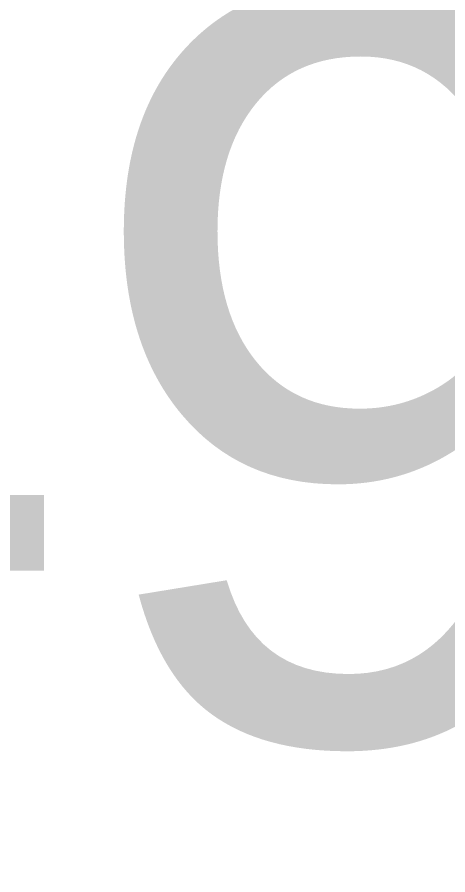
# Model space of a CAD drawing. Header units: millimetres. Extents: x -179928 to 528275, y -469666 to 511935.
# Drawn here: x 164870 to 165599, y 58937 to 60387 of the extents above; entities that cross this region are included whole.
import ezdxf

# ---------------------------------------------------------------- set-up
doc = ezdxf.new("R2010")
doc.units = ezdxf.units.MM
doc.linetypes.add('DASHED', pattern=[0.75, 0.5, -0.25])
for name, color, linetype in [('ad-Elevation 10', 8, 'Continuous'), ('ad-Furniture', 8, 'Continuous'), ('ad-Lvl-Plinth', 30, 'Continuous'), ('ad-Text main', 7, 'Continuous')]:
    doc.layers.add(name, color=color, linetype=linetype)
doc.layers.add('ad-Landscape', color=94, linetype='Continuous', lineweight=35)
doc.layers.add('ad-Landscape 2', color=7, linetype='Continuous', lineweight=35, true_color=0x264c00)
doc.styles.add('Sections_The woods Site plan_Entrances$0$Standard', font='arial.ttf')
doc.styles.get("Standard").update_dxf_attribs({"font": 'arial.ttf'})

# ---------------------------------------------------------------- blocks, each defined once
blk = doc.blocks.new('bamboo')
at = {"layer": 'ad-Landscape 2'}
for points in [[(1457.4, 18.7), (1599.3, 92.2), (1485.9, -15.8), (1464.5, 10)], [(1505.7, -57.4), (1584.3, -65), (1495.6, -80.2), (1497.1, -64.5)], [(1499.7, -120.3), (1493.7, -183.2), (1510.9, -169), (1506.8, -128.9)], [(1457.4, -267.7), (1599.3, -194.1), (1485.9, -302.2), (1464.5, -276.3)], [(1505.7, -343.8), (1584.3, -351.4), (1495.6, -366.6), (1497.1, -350.9)], [(1499.7, -406.7), (1493.7, -469.6), (1510.9, -455.4), (1506.8, -415.3)]]:
    blk.add_lwpolyline(points, dxfattribs=at)
blk = doc.blocks.new('A$C279134A6')
at = {"layer": 'ad-Landscape', "linetype": 'Continuous'}
for p, q in [((333.1, 760.2), (359.9, 815)), ((313.1, 712.5), (317.1, 804.7)), ((185.4, 683.3), (169.6, 750.2)), ((637.1, 613.6), (707.2, 661.5)), ((657.8, 621.5), (724.7, 637.3)), ((542.7, 463.8), (637.1, 613.6)), ((734.7, 473.8), (789.5, 447)), ((352.6, 400.1), (423.7, 240.5)), ((72.2, 376.9), (16.7, 336.4)), ((150.2, 271.7), (93.3, 199)), ((134.4, 222.4), (119.1, 163.4)), ((596, 149.1), (611.8, 82.3)), ((468.4, 120), (464.3, 27.7)), ((448.3, 72.2), (421.5, 17.4))]:
    blk.add_line(p, q, dxfattribs=at)
for points in [[(431.2, 819.1), (431, 819.7), (430.9, 820.2), (430.8, 820.7), (430.7, 821.2), (430.6, 821.7), (430.6, 822.2), (430.5, 822.7), (430.5, 823.1), (430.6, 823.6), (430.7, 824), (430.8, 824.5), (431.1, 824.9), (431.4, 825.3), (431.8, 825.8), (432.3, 826.2), (432.9, 826.7), (433.7, 827.2), (434.6, 827.7), (435.8, 828.3), (437.3, 829), (439.2, 829.7), (441.5, 830.5), (444.2, 831.4), (447.4, 832.4)], [(431.2, 819.1), (432.3, 818.3), (433.3, 817.6), (434.2, 817.2), (434.9, 816.8), (435.6, 816.6), (436.1, 816.4), (436.6, 816.3), (437.1, 816.3), (437.6, 816.4), (438, 816.4), (438.4, 816.6), (438.9, 816.8), (439.3, 817.1), (439.8, 817.5), (440.3, 818), (440.8, 818.6), (441.3, 819.3), (441.9, 820.3), (442.5, 821.4), (443.2, 822.9), (444.1, 824.6), (445, 826.8), (446.1, 829.4), (447.4, 832.4)], [(300.1, 802.1), (300, 802.7), (299.8, 803.2), (299.7, 803.7), (299.6, 804.2), (299.6, 804.7), (299.5, 805.2), (299.5, 805.7), (299.5, 806.1), (299.5, 806.6), (299.6, 807), (299.8, 807.5), (300, 807.9), (300.3, 808.3), (300.7, 808.8), (301.2, 809.2), (301.9, 809.7), (302.6, 810.2), (303.6, 810.8), (304.8, 811.3), (306.3, 812), (308.1, 812.7), (310.4, 813.5), (313.1, 814.4), (316.4, 815.5)], [(300.1, 802.1), (301.3, 801.3), (302.3, 800.7), (303.2, 800.2), (303.9, 799.8), (304.5, 799.6), (305.1, 799.4), (305.6, 799.4), (306.1, 799.3), (306.5, 799.4), (306.9, 799.5), (307.4, 799.6), (307.8, 799.8), (308.3, 800.1), (308.7, 800.5), (309.2, 801), (309.7, 801.6), (310.2, 802.3), (310.8, 803.3), (311.5, 804.4), (312.2, 805.9), (313, 807.7), (314, 809.8), (315.1, 812.4), (316.4, 815.5)], [(361.3, 795.8), (361.2, 796.3), (361, 796.8), (360.9, 797.4), (360.8, 797.9), (360.7, 798.4), (360.7, 798.9), (360.7, 799.3), (360.7, 799.8), (360.7, 800.2), (360.8, 800.7), (361, 801.1), (361.2, 801.6), (361.5, 802), (361.9, 802.4), (362.4, 802.9), (363, 803.4), (363.8, 803.9), (364.8, 804.4), (366, 805), (367.5, 805.6), (369.3, 806.4), (371.6, 807.2), (374.3, 808.1), (377.5, 809.1)], [(361.3, 795.8), (362.5, 795), (363.5, 794.3), (364.3, 793.8), (365.1, 793.5), (365.7, 793.2), (366.3, 793.1), (366.8, 793), (367.2, 793), (367.7, 793), (368.1, 793.1), (368.6, 793.2), (369, 793.4), (369.5, 793.7), (369.9, 794.1), (370.4, 794.6), (370.9, 795.2), (371.4, 796), (372, 796.9), (372.6, 798.1), (373.4, 799.5), (374.2, 801.3), (375.2, 803.5), (376.3, 806), (377.5, 809.1)], [(497.8, 775.5), (497.6, 776), (497.5, 776.5), (497.4, 777.1), (497.3, 777.6), (497.2, 778.1), (497.2, 778.6), (497.1, 779), (497.1, 779.5), (497.2, 779.9), (497.3, 780.4), (497.4, 780.8), (497.7, 781.3), (498, 781.7), (498.4, 782.1), (498.9, 782.6), (499.5, 783.1), (500.3, 783.6), (501.2, 784.1), (502.4, 784.7), (503.9, 785.3), (505.8, 786.1), (508, 786.9), (510.8, 787.8), (514, 788.8)], [(497.8, 775.5), (498.9, 774.7), (499.9, 774), (500.8, 773.5), (501.5, 773.2), (502.2, 772.9), (502.7, 772.8), (503.2, 772.7), (503.7, 772.7), (504.2, 772.7), (504.6, 772.8), (505, 772.9), (505.5, 773.1), (505.9, 773.4), (506.4, 773.8), (506.9, 774.3), (507.4, 774.9), (507.9, 775.7), (508.5, 776.6), (509.1, 777.8), (509.8, 779.2), (510.7, 781), (511.6, 783.2), (512.7, 785.7), (514, 788.8)], [(254.4, 734.2), (255, 734.5), (255.7, 734.8), (256.4, 735.1), (257.1, 735.4), (257.7, 735.7), (258.4, 735.9), (259.1, 736.1), (259.7, 736.2), (260.3, 736.2), (261, 736.2), (261.6, 736.2), (262.3, 736), (263, 735.7), (263.7, 735.2), (264.5, 734.7), (265.3, 733.9), (266.2, 733), (267.2, 731.9), (268.3, 730.4), (269.5, 728.6), (270.8, 726.3), (272.3, 723.6), (273.9, 720.3), (275.8, 716.4)], [(457.9, 740.6), (457.1, 738.8), (456.5, 737.2), (456, 735.9), (455.8, 734.7), (455.6, 733.8), (455.6, 733), (455.6, 732.3), (455.7, 731.6), (455.9, 731), (456.1, 730.4), (456.5, 729.9), (456.9, 729.3), (457.4, 728.8), (458.1, 728.3), (458.9, 727.7), (459.9, 727.2), (461.1, 726.7), (462.5, 726.2), (464.2, 725.7), (466.3, 725.2), (468.8, 724.6), (471.8, 724.1), (475.2, 723.5), (479.3, 722.9)], [(457.9, 740.6), (458.6, 740.9), (459.3, 741.3), (459.9, 741.6), (460.6, 741.9), (461.3, 742.1), (461.9, 742.3), (462.6, 742.5), (463.2, 742.6), (463.9, 742.7), (464.5, 742.7), (465.1, 742.6), (465.8, 742.4), (466.5, 742.1), (467.2, 741.7), (468, 741.1), (468.8, 740.4), (469.7, 739.5), (470.7, 738.3), (471.8, 736.8), (473, 735), (474.3, 732.8), (475.8, 730), (477.5, 726.8), (479.3, 722.9)], [(570.4, 752.3), (569.5, 751.1), (568.9, 750.1), (568.4, 749.3), (568, 748.5), (567.8, 747.9), (567.6, 747.3), (567.6, 746.8), (567.6, 746.4), (567.6, 745.9), (567.7, 745.5), (567.8, 745), (568, 744.6), (568.3, 744.1), (568.7, 743.7), (569.2, 743.2), (569.8, 742.7), (570.6, 742.2), (571.5, 741.6), (572.7, 741), (574.1, 740.2), (575.9, 739.4), (578, 738.4), (580.6, 737.3), (583.7, 736)], [(570.4, 752.3), (570.9, 752.4), (571.4, 752.6), (571.9, 752.7), (572.4, 752.8), (572.9, 752.8), (573.4, 752.9), (573.9, 752.9), (574.4, 752.9), (574.8, 752.9), (575.3, 752.8), (575.7, 752.6), (576.1, 752.4), (576.6, 752.1), (577, 751.7), (577.5, 751.2), (578, 750.5), (578.4, 749.8), (579, 748.8), (579.6, 747.6), (580.2, 746.1), (580.9, 744.3), (581.7, 742), (582.7, 739.3), (583.7, 736)], [(326.6, 591.6), (193.3, 662.6), (145.5, 732.7)], [(254.4, 734.2), (253.5, 732.3), (252.9, 730.7), (252.5, 729.4), (252.2, 728.3), (252.1, 727.4), (252, 726.6), (252.1, 725.8), (252.2, 725.2), (252.4, 724.6), (252.6, 724), (252.9, 723.4), (253.3, 722.9), (253.9, 722.3), (254.5, 721.8), (255.4, 721.3), (256.3, 720.8), (257.5, 720.3), (259, 719.8), (260.7, 719.3), (262.8, 718.7), (265.3, 718.2), (268.2, 717.6), (271.7, 717), (275.8, 716.4)], [(631.1, 722.3), (630.3, 721.1), (629.7, 720.1), (629.2, 719.2), (628.8, 718.5), (628.6, 717.8), (628.4, 717.3), (628.4, 716.8), (628.4, 716.3), (628.4, 715.9), (628.5, 715.4), (628.6, 715), (628.8, 714.5), (629.1, 714.1), (629.5, 713.6), (630, 713.2), (630.6, 712.7), (631.3, 712.1), (632.3, 711.6), (633.4, 710.9), (634.9, 710.2), (636.7, 709.4), (638.8, 708.4), (641.4, 707.3), (644.5, 706)], [(631.1, 722.3), (631.7, 722.4), (632.2, 722.5), (632.7, 722.6), (633.2, 722.7), (633.7, 722.8), (634.2, 722.9), (634.7, 722.9), (635.2, 722.9), (635.6, 722.8), (636, 722.7), (636.5, 722.6), (636.9, 722.4), (637.4, 722.1), (637.8, 721.7), (638.3, 721.1), (638.7, 720.5), (639.2, 719.7), (639.8, 718.8), (640.4, 717.6), (641, 716.1), (641.7, 714.2), (642.5, 712), (643.4, 709.3), (644.5, 706)], [(244, 687.6), (243.9, 688.2), (243.8, 688.7), (243.7, 689.2), (243.6, 689.7), (243.5, 690.2), (243.4, 690.7), (243.4, 691.2), (243.4, 691.6), (243.5, 692.1), (243.6, 692.5), (243.7, 693), (243.9, 693.4), (244.2, 693.8), (244.7, 694.3), (245.2, 694.7), (245.8, 695.2), (246.6, 695.7), (247.5, 696.2), (248.7, 696.8), (250.2, 697.5), (252.1, 698.2), (254.3, 699), (257.1, 699.9), (260.3, 700.9)], [(244, 687.6), (245.2, 686.8), (246.2, 686.2), (247.1, 685.7), (247.8, 685.3), (248.5, 685.1), (249, 684.9), (249.5, 684.8), (250, 684.8), (250.4, 684.9), (250.9, 684.9), (251.3, 685.1), (251.8, 685.3), (252.2, 685.6), (252.7, 686), (253.2, 686.5), (253.7, 687.1), (254.2, 687.8), (254.8, 688.8), (255.4, 689.9), (256.1, 691.4), (256.9, 693.1), (257.9, 695.3), (259, 697.9), (260.3, 700.9)], [(316.2, 690.2), (316.1, 690.7), (316, 691.2), (315.9, 691.8), (315.8, 692.3), (315.7, 692.8), (315.6, 693.2), (315.6, 693.7), (315.6, 694.2), (315.7, 694.6), (315.8, 695.1), (315.9, 695.5), (316.1, 695.9), (316.4, 696.4), (316.9, 696.8), (317.4, 697.3), (318, 697.8), (318.8, 698.3), (319.7, 698.8), (320.9, 699.4), (322.4, 700), (324.3, 700.7), (326.5, 701.6), (329.3, 702.5), (332.5, 703.5)], [(316.2, 690.2), (317.4, 689.4), (318.4, 688.7), (319.3, 688.2), (320, 687.9), (320.7, 687.6), (321.2, 687.5), (321.7, 687.4), (322.2, 687.4), (322.6, 687.4), (323.1, 687.5), (323.5, 687.6), (324, 687.8), (324.4, 688.1), (324.9, 688.5), (325.4, 689), (325.9, 689.6), (326.4, 690.4), (327, 691.3), (327.6, 692.5), (328.3, 693.9), (329.2, 695.7), (330.1, 697.9), (331.2, 700.4), (332.5, 703.5)], [(558.4, 705.1), (556.6, 705.9), (555, 706.5), (553.7, 707), (552.6, 707.2), (551.6, 707.4), (550.8, 707.4), (550.1, 707.4), (549.5, 707.3), (548.8, 707.1), (548.3, 706.9), (547.7, 706.6), (547.1, 706.1), (546.6, 705.6), (546.1, 704.9), (545.6, 704.1), (545.1, 703.1), (544.6, 702), (544, 700.5), (543.5, 698.8), (543, 696.7), (542.5, 694.2), (541.9, 691.3), (541.3, 687.8), (540.7, 683.7)], [(558.4, 705.1), (558.8, 704.4), (559.1, 703.7), (559.4, 703.1), (559.7, 702.4), (559.9, 701.7), (560.2, 701.1), (560.3, 700.4), (560.4, 699.8), (560.5, 699.2), (560.5, 698.5), (560.4, 697.9), (560.2, 697.2), (559.9, 696.5), (559.5, 695.8), (558.9, 695), (558.2, 694.2), (557.3, 693.3), (556.1, 692.3), (554.7, 691.2), (552.9, 690), (550.6, 688.7), (547.9, 687.2), (544.6, 685.5), (540.7, 683.7)], [(194.9, 691.6), (194.1, 689.8), (193.5, 688.2), (193.1, 686.9), (192.8, 685.8), (192.6, 684.8), (192.6, 684), (192.6, 683.3), (192.8, 682.7), (192.9, 682), (193.2, 681.4), (193.5, 680.9), (193.9, 680.3), (194.4, 679.8), (195.1, 679.3), (195.9, 678.8), (196.9, 678.2), (198.1, 677.7), (199.5, 677.2), (201.2, 676.7), (203.3, 676.2), (205.8, 675.6), (208.8, 675.1), (212.3, 674.5), (216.3, 673.9)], [(194.9, 691.6), (195.6, 692), (196.3, 692.3), (197, 692.6), (197.6, 692.9), (198.3, 693.1), (199, 693.3), (199.6, 693.5), (200.2, 693.6), (200.9, 693.7), (201.5, 693.7), (202.1, 693.6), (202.8, 693.4), (203.5, 693.1), (204.2, 692.7), (205, 692.1), (205.8, 691.4), (206.8, 690.5), (207.7, 689.3), (208.8, 687.9), (210, 686), (211.4, 683.8), (212.8, 681.1), (214.5, 677.8), (216.3, 673.9)], [(403.2, 695.4), (402.4, 693.6), (401.8, 692), (401.4, 690.7), (401.1, 689.6), (401, 688.6), (400.9, 687.8), (401, 687.1), (401.1, 686.5), (401.2, 685.9), (401.5, 685.3), (401.8, 684.7), (402.2, 684.1), (402.7, 683.6), (403.4, 683.1), (404.2, 682.6), (405.2, 682.1), (406.4, 681.6), (407.8, 681), (409.6, 680.5), (411.6, 680), (414.1, 679.5), (417.1, 678.9), (420.6, 678.3), (424.7, 677.7)], [(403.2, 695.4), (403.9, 695.8), (404.6, 696.1), (405.3, 696.4), (406, 696.7), (406.6, 696.9), (407.3, 697.2), (407.9, 697.3), (408.6, 697.4), (409.2, 697.5), (409.8, 697.5), (410.5, 697.4), (411.1, 697.2), (411.8, 696.9), (412.6, 696.5), (413.3, 695.9), (414.2, 695.2), (415.1, 694.3), (416.1, 693.1), (417.1, 691.7), (418.4, 689.9), (419.7, 687.6), (421.2, 684.9), (422.8, 681.6), (424.7, 677.7)], [(148.9, 659.8), (148.8, 660.3), (148.7, 660.9), (148.5, 661.4), (148.4, 661.9), (148.4, 662.4), (148.3, 662.9), (148.3, 663.3), (148.3, 663.8), (148.3, 664.3), (148.4, 664.7), (148.6, 665.1), (148.8, 665.6), (149.1, 666), (149.5, 666.5), (150, 666.9), (150.7, 667.4), (151.4, 667.9), (152.4, 668.4), (153.6, 669), (155.1, 669.7), (156.9, 670.4), (159.2, 671.2), (161.9, 672.1), (165.2, 673.1)], [(148.9, 659.8), (150.1, 659), (151.1, 658.3), (152, 657.8), (152.7, 657.5), (153.3, 657.2), (153.9, 657.1), (154.4, 657), (154.9, 657), (155.3, 657), (155.8, 657.1), (156.2, 657.3), (156.6, 657.5), (157.1, 657.8), (157.5, 658.1), (158, 658.6), (158.5, 659.3), (159.1, 660), (159.6, 660.9), (160.3, 662.1), (161, 663.5), (161.8, 665.3), (162.8, 667.5), (163.9, 670.1), (165.2, 673.1)], [(358.2, 591.7), (321, 610.4), (291.7, 627.5), (269.5, 642), (253.4, 653.1), (242.3, 659.8), (235.5, 661.1), (231.8, 656.2), (230.5, 644.1)], [(679.4, 672.6), (678.6, 671.4), (677.9, 670.4), (677.4, 669.5), (677.1, 668.8), (676.8, 668.2), (676.7, 667.6), (676.6, 667.1), (676.6, 666.6), (676.6, 666.2), (676.7, 665.7), (676.9, 665.3), (677.1, 664.9), (677.4, 664.4), (677.7, 664), (678.2, 663.5), (678.9, 663), (679.6, 662.5), (680.5, 661.9), (681.7, 661.2), (683.1, 660.5), (684.9, 659.7), (687.1, 658.7), (689.7, 657.6), (692.7, 656.3)], [(679.4, 672.6), (679.9, 672.7), (680.5, 672.9), (681, 673), (681.5, 673.1), (682, 673.1), (682.5, 673.2), (682.9, 673.2), (683.4, 673.2), (683.9, 673.2), (684.3, 673.1), (684.7, 672.9), (685.2, 672.7), (685.6, 672.4), (686.1, 672), (686.5, 671.5), (687, 670.8), (687.5, 670.1), (688, 669.1), (688.6, 667.9), (689.2, 666.4), (690, 664.6), (690.8, 662.3), (691.7, 659.6), (692.7, 656.3)], [(203.4, 637.1), (202.6, 635.2), (202, 633.7), (201.5, 632.3), (201.2, 631.2), (201.1, 630.3), (201.1, 629.5), (201.1, 628.7), (201.2, 628.1), (201.4, 627.5), (201.6, 626.9), (201.9, 626.3), (202.4, 625.8), (202.9, 625.2), (203.5, 624.7), (204.4, 624.2), (205.4, 623.7), (206.5, 623.2), (208, 622.7), (209.7, 622.2), (211.8, 621.6), (214.3, 621.1), (217.2, 620.5), (220.7, 619.9), (224.8, 619.3)], [(203.4, 637.1), (204.1, 637.4), (204.7, 637.7), (205.4, 638.1), (206.1, 638.3), (206.8, 638.6), (207.4, 638.8), (208.1, 639), (208.7, 639.1), (209.3, 639.1), (210, 639.1), (210.6, 639.1), (211.3, 638.9), (212, 638.6), (212.7, 638.1), (213.5, 637.6), (214.3, 636.8), (215.2, 635.9), (216.2, 634.8), (217.3, 633.3), (218.5, 631.5), (219.8, 629.2), (221.3, 626.5), (223, 623.2), (224.8, 619.3)], [(54.6, 595.9), (54.5, 596.4), (54.4, 596.9), (54.3, 597.4), (54.2, 597.9), (54.1, 598.4), (54, 598.9), (54, 599.4), (54, 599.9), (54.1, 600.3), (54.2, 600.8), (54.3, 601.2), (54.5, 601.6), (54.8, 602.1), (55.2, 602.5), (55.8, 603), (56.4, 603.5), (57.2, 604), (58.1, 604.5), (59.3, 605.1), (60.8, 605.7), (62.7, 606.4), (64.9, 607.2), (67.7, 608.2), (70.9, 609.2)], [(54.6, 595.9), (55.8, 595), (56.8, 594.4), (57.7, 593.9), (58.4, 593.5), (59.1, 593.3), (59.6, 593.2), (60.1, 593.1), (60.6, 593.1), (61, 593.1), (61.5, 593.2), (61.9, 593.3), (62.4, 593.5), (62.8, 593.8), (63.3, 594.2), (63.8, 594.7), (64.2, 595.3), (64.8, 596.1), (65.3, 597), (66, 598.2), (66.7, 599.6), (67.5, 601.4), (68.5, 603.5), (69.6, 606.1), (70.9, 609.2)], [(611.6, 603.6), (609.7, 604.4), (608.1, 605), (606.8, 605.4), (605.7, 605.7), (604.8, 605.8), (603.9, 605.9), (603.2, 605.8), (602.6, 605.7), (602, 605.5), (601.4, 605.3), (600.8, 605), (600.3, 604.6), (599.7, 604.1), (599.2, 603.4), (598.7, 602.6), (598.2, 601.6), (597.7, 600.4), (597.2, 599), (596.7, 597.2), (596.1, 595.2), (595.6, 592.7), (595, 589.7), (594.4, 586.2), (593.8, 582.1)], [(101.8, 583.9), (102.5, 584.3), (103.2, 584.6), (103.9, 584.9), (104.5, 585.2), (105.2, 585.4), (105.9, 585.7), (106.5, 585.8), (107.2, 585.9), (107.8, 586), (108.4, 586), (109.1, 585.9), (109.7, 585.7), (110.4, 585.4), (111.1, 585), (111.9, 584.4), (112.8, 583.7), (113.7, 582.8), (114.7, 581.6), (115.7, 580.2), (116.9, 578.4), (118.3, 576.1), (119.8, 573.4), (121.4, 570.1), (123.2, 566.2)], [(356.9, 469), (326.6, 591.6)], [(382.6, 486.7), (357.8, 591.9)], [(611.6, 603.6), (611.9, 602.9), (612.2, 602.2), (612.5, 601.5), (612.8, 600.8), (613.1, 600.2), (613.3, 599.5), (613.5, 598.9), (613.6, 598.2), (613.6, 597.6), (613.6, 597), (613.6, 596.3), (613.4, 595.7), (613.1, 595), (612.6, 594.2), (612.1, 593.5), (611.3, 592.6), (610.4, 591.7), (609.3, 590.7), (607.8, 589.6), (606, 588.4), (603.7, 587.1), (601, 585.6), (597.7, 584), (593.8, 582.1)], [(736.1, 602.3), (735.3, 601.1), (734.6, 600.1), (734.1, 599.2), (733.8, 598.5), (733.5, 597.8), (733.4, 597.3), (733.3, 596.8), (733.3, 596.3), (733.3, 595.9), (733.4, 595.4), (733.5, 595), (733.8, 594.5), (734, 594.1), (734.4, 593.6), (734.9, 593.2), (735.5, 592.7), (736.3, 592.1), (737.2, 591.6), (738.4, 590.9), (739.8, 590.2), (741.6, 589.4), (743.8, 588.4), (746.4, 587.3), (749.4, 586)], [(736.1, 602.3), (736.6, 602.4), (737.2, 602.5), (737.7, 602.6), (738.2, 602.7), (738.7, 602.8), (739.2, 602.9), (739.6, 602.9), (740.1, 602.9), (740.6, 602.8), (741, 602.7), (741.4, 602.6), (741.9, 602.4), (742.3, 602.1), (742.8, 601.7), (743.2, 601.1), (743.7, 600.5), (744.2, 599.7), (744.7, 598.8), (745.3, 597.6), (745.9, 596.1), (746.7, 594.2), (747.5, 592), (748.4, 589.3), (749.4, 586)], [(101.8, 583.9), (101, 582.1), (100.4, 580.5), (100, 579.2), (99.7, 578.1), (99.5, 577.1), (99.5, 576.3), (99.6, 575.6), (99.7, 575), (99.8, 574.4), (100.1, 573.8), (100.4, 573.2), (100.8, 572.6), (101.3, 572.1), (102, 571.6), (102.8, 571.1), (103.8, 570.6), (105, 570.1), (106.4, 569.5), (108.1, 569), (110.2, 568.5), (112.7, 568), (115.7, 567.4), (119.2, 566.8), (123.2, 566.2)], [(566.2, 448.7), (584.9, 486), (602, 515.2), (616.5, 537.4), (627.6, 553.6), (634.3, 564.6), (635.6, 571.5), (630.7, 575.1), (618.6, 576.5)], [(708.7, 552.6), (706.8, 553.4), (705.2, 554), (703.9, 554.4), (702.8, 554.7), (701.9, 554.9), (701, 554.9), (700.3, 554.8), (699.7, 554.7), (699.1, 554.6), (698.5, 554.3), (697.9, 554), (697.4, 553.6), (696.8, 553.1), (696.3, 552.4), (695.8, 551.6), (695.3, 550.6), (694.8, 549.4), (694.3, 548), (693.8, 546.3), (693.2, 544.2), (692.7, 541.7), (692.1, 538.7), (691.5, 535.2), (690.9, 531.2)], [(708.7, 552.6), (709, 551.9), (709.3, 551.2), (709.6, 550.5), (709.9, 549.9), (710.2, 549.2), (710.4, 548.5), (710.5, 547.9), (710.7, 547.2), (710.7, 546.6), (710.7, 546), (710.6, 545.3), (710.5, 544.7), (710.2, 544), (709.7, 543.3), (709.2, 542.5), (708.4, 541.6), (707.5, 540.7), (706.4, 539.7), (704.9, 538.7), (703.1, 537.5), (700.8, 536.1), (698.1, 534.6), (694.8, 533), (690.9, 531.2)], [(29.7, 528.4), (29.3, 528.1), (28.8, 527.7), (28.4, 527.4), (28, 527.1), (27.6, 526.8), (27.2, 526.4), (26.9, 526.1), (26.6, 525.7), (26.4, 525.4), (26.2, 525), (26, 524.5), (25.9, 524.1), (25.8, 523.5), (25.8, 522.9), (25.9, 522.2), (26.1, 521.5), (26.4, 520.6), (26.7, 519.6), (27.3, 518.3), (28, 516.9), (28.9, 515.1), (30.1, 513), (31.6, 510.6), (33.4, 507.7)], [(29.7, 528.4), (31.1, 528.2), (32.3, 528.1), (33.3, 527.9), (34.1, 527.7), (34.7, 527.5), (35.2, 527.2), (35.7, 526.9), (36, 526.6), (36.4, 526.3), (36.6, 526), (36.9, 525.6), (37.1, 525.1), (37.2, 524.6), (37.3, 524), (37.4, 523.3), (37.4, 522.5), (37.3, 521.6), (37.1, 520.6), (36.8, 519.3), (36.4, 517.7), (35.9, 515.8), (35.2, 513.5), (34.4, 510.8), (33.4, 507.7)], [(73.3, 506.8), (73.9, 508.7), (74.4, 510.3), (75, 511.6), (75.5, 512.6), (76, 513.4), (76.5, 514.1), (77, 514.6), (77.5, 515), (78, 515.3), (78.6, 515.6), (79.2, 515.9), (79.9, 516), (80.6, 516.1), (81.5, 516), (82.4, 515.9), (83.5, 515.6), (84.7, 515.2), (86.1, 514.7), (87.8, 514), (89.7, 513), (92, 511.8), (94.6, 510.3), (97.6, 508.5), (101.1, 506.3)], [(73.3, 506.8), (73.6, 506), (73.9, 505.4), (74.2, 504.7), (74.6, 504), (74.9, 503.4), (75.3, 502.8), (75.6, 502.3), (76, 501.8), (76.5, 501.3), (77, 500.9), (77.5, 500.5), (78.1, 500.3), (78.9, 500), (79.7, 499.9), (80.7, 499.8), (81.8, 499.8), (83, 499.9), (84.5, 500.2), (86.3, 500.6), (88.4, 501.2), (90.9, 502), (93.8, 503.1), (97.2, 504.5), (101.1, 506.3)], [(776.6, 506.8), (775.8, 505.7), (775.2, 504.6), (774.7, 503.8), (774.3, 503), (774.1, 502.4), (773.9, 501.9), (773.9, 501.4), (773.8, 500.9), (773.9, 500.4), (773.9, 500), (774.1, 499.5), (774.3, 499.1), (774.6, 498.7), (775, 498.2), (775.5, 497.7), (776.1, 497.2), (776.8, 496.7), (777.8, 496.1), (778.9, 495.5), (780.4, 494.8), (782.1, 493.9), (784.3, 493), (786.9, 491.9), (789.9, 490.6)], [(776.6, 506.8), (777.2, 507), (777.7, 507.1), (778.2, 507.2), (778.7, 507.3), (779.2, 507.4), (779.7, 507.4), (780.2, 507.5), (780.6, 507.4), (781.1, 507.4), (781.5, 507.3), (782, 507.2), (782.4, 506.9), (782.8, 506.6), (783.3, 506.2), (783.7, 505.7), (784.2, 505.1), (784.7, 504.3), (785.3, 503.4), (785.8, 502.2), (786.5, 500.7), (787.2, 498.8), (788, 496.5), (788.9, 493.8), (789.9, 490.6)], [(382.6, 486.7), (413.2, 465.3), (442.6, 452.5), (473.8, 454.3), (542.7, 463.8)], [(734, 470.3), (732.1, 471.2), (730.5, 471.8), (729.2, 472.2), (728.1, 472.5), (727.2, 472.6), (726.3, 472.7), (725.6, 472.6), (725, 472.5), (724.4, 472.3), (723.8, 472.1), (723.2, 471.8), (722.7, 471.4), (722.1, 470.8), (721.6, 470.2), (721.1, 469.3), (720.6, 468.4), (720.1, 467.2), (719.6, 465.7), (719.1, 464), (718.5, 461.9), (718, 459.4), (717.4, 456.5), (716.8, 453), (716.2, 448.9)], [(344.6, 430.2), (349.1, 432.4), (350.9, 452.5), (356.9, 469)], [(734, 470.3), (734.3, 469.7), (734.6, 469), (734.9, 468.3), (735.2, 467.6), (735.5, 467), (735.7, 466.3), (735.8, 465.6), (736, 465), (736, 464.4), (736, 463.7), (736, 463.1), (735.8, 462.4), (735.5, 461.7), (735, 461), (734.5, 460.2), (733.7, 459.4), (732.8, 458.5), (731.7, 457.5), (730.2, 456.4), (728.4, 455.2), (726.1, 453.9), (723.4, 452.4), (720.1, 450.8), (716.2, 448.9)], [(566.2, 448.7), (547.1, 430.5), (523, 414.5), (539.8, 401.2), (587.4, 406.7), (583.8, 399.4), (477.4, 382.9), (453, 374.9), (462.2, 357.8), (561.8, 348.1), (554.4, 337.1), (431.6, 324.2), (433.4, 278.4), (444.4, 263.8), (497.6, 280.2), (493.9, 271.1), (462.7, 263.8), (470.1, 252.8), (492.1, 254.6), (490.3, 247.3), (449.9, 243.5)], [(59.8, 418.5), (59.3, 418.2), (58.9, 417.9), (58.4, 417.5), (58, 417.2), (57.7, 416.9), (57.3, 416.6), (57, 416.2), (56.7, 415.9), (56.4, 415.5), (56.2, 415.1), (56, 414.7), (55.9, 414.2), (55.9, 413.7), (55.9, 413), (56, 412.4), (56.1, 411.6), (56.4, 410.7), (56.8, 409.7), (57.3, 408.5), (58, 407), (59, 405.2), (60.2, 403.2), (61.6, 400.7), (63.4, 397.8)], [(59.8, 418.5), (61.2, 418.4), (62.4, 418.2), (63.3, 418), (64.1, 417.8), (64.8, 417.6), (65.3, 417.3), (65.7, 417), (66.1, 416.8), (66.4, 416.4), (66.7, 416.1), (66.9, 415.7), (67.1, 415.3), (67.3, 414.7), (67.4, 414.1), (67.4, 413.5), (67.4, 412.7), (67.3, 411.8), (67.1, 410.7), (66.9, 409.4), (66.5, 407.8), (66, 405.9), (65.3, 403.7), (64.5, 401), (63.4, 397.8)], [(344.6, 430.2), (239.1, 354.8)], [(115.9, 400.4), (116.5, 402.3), (117.1, 403.9), (117.6, 405.2), (118.1, 406.2), (118.6, 407), (119.1, 407.7), (119.6, 408.2), (120.1, 408.6), (120.6, 408.9), (121.2, 409.2), (121.8, 409.5), (122.5, 409.6), (123.2, 409.7), (124.1, 409.6), (125, 409.5), (126.1, 409.2), (127.3, 408.9), (128.8, 408.3), (130.4, 407.6), (132.3, 406.6), (134.6, 405.4), (137.2, 403.9), (140.2, 402.1), (143.7, 399.9)], [(115.9, 400.4), (116.2, 399.6), (116.5, 399), (116.8, 398.3), (117.2, 397.6), (117.5, 397), (117.9, 396.4), (118.2, 395.9), (118.7, 395.4), (119.1, 394.9), (119.6, 394.5), (120.1, 394.1), (120.7, 393.9), (121.5, 393.6), (122.3, 393.5), (123.3, 393.4), (124.4, 393.4), (125.7, 393.5), (127.2, 393.8), (128.9, 394.2), (131, 394.8), (133.5, 395.6), (136.4, 396.7), (139.8, 398.1), (143.7, 399.9)], [(352.6, 400.1), (262.6, 334.3)], [(669.9, 403.7), (668.1, 404.5), (666.5, 405.1), (665.2, 405.6), (664.1, 405.8), (663.1, 406), (662.3, 406), (661.6, 406), (661, 405.9), (660.3, 405.7), (659.8, 405.5), (659.2, 405.1), (658.6, 404.7), (658.1, 404.2), (657.6, 403.5), (657.1, 402.7), (656.6, 401.7), (656, 400.5), (655.5, 399.1), (655, 397.4), (654.5, 395.3), (653.9, 392.8), (653.4, 389.8), (652.8, 386.4), (652.2, 382.3)], [(669.9, 403.7), (670.3, 403), (670.6, 402.3), (670.9, 401.7), (671.2, 401), (671.4, 400.3), (671.6, 399.7), (671.8, 399), (671.9, 398.4), (672, 397.7), (672, 397.1), (671.9, 396.5), (671.7, 395.8), (671.4, 395.1), (671, 394.4), (670.4, 393.6), (669.7, 392.8), (668.8, 391.9), (667.6, 390.9), (666.2, 389.8), (664.4, 388.6), (662.1, 387.3), (659.4, 385.8), (656.1, 384.1), (652.2, 382.3)], [(239.1, 354.8), (91.7, 387.5), (9.7, 365.3)], [(263, 334.1), (222.6, 344.1), (189.3, 350.2), (162.9, 353.6), (143.5, 355.7), (130.8, 357.8), (124.7, 361.2), (125.1, 367.3), (131.9, 377.4)], [(74, 364.4), (74.6, 366.3), (75.2, 367.9), (75.7, 369.2), (76.2, 370.3), (76.7, 371.1), (77.2, 371.7), (77.7, 372.2), (78.2, 372.6), (78.7, 373), (79.3, 373.3), (79.9, 373.5), (80.6, 373.7), (81.3, 373.7), (82.2, 373.7), (83.1, 373.5), (84.2, 373.3), (85.4, 372.9), (86.9, 372.4), (88.5, 371.6), (90.4, 370.7), (92.7, 369.5), (95.3, 368), (98.3, 366.2), (101.8, 364)], [(74, 364.4), (74.3, 363.7), (74.6, 363), (74.9, 362.3), (75.3, 361.7), (75.6, 361.1), (76, 360.5), (76.3, 359.9), (76.8, 359.4), (77.2, 359), (77.7, 358.6), (78.2, 358.2), (78.8, 357.9), (79.6, 357.7), (80.4, 357.5), (81.4, 357.5), (82.5, 357.5), (83.8, 357.6), (85.3, 357.8), (87, 358.2), (89.1, 358.8), (91.6, 359.7), (94.5, 360.8), (97.9, 362.2), (101.8, 364)], [(793.6, 375.8), (792.8, 374.6), (792.1, 373.6), (791.6, 372.7), (791.3, 372), (791.1, 371.4), (790.9, 370.8), (790.8, 370.3), (790.8, 369.8), (790.9, 369.4), (790.9, 368.9), (791.1, 368.5), (791.3, 368.1), (791.6, 367.6), (792, 367.1), (792.5, 366.7), (793.1, 366.2), (793.8, 365.6), (794.8, 365.1), (795.9, 364.4), (797.4, 363.7), (799.1, 362.9), (801.3, 361.9), (803.9, 360.8), (806.9, 359.5)], [(793.6, 375.8), (794.1, 375.9), (794.7, 376), (795.2, 376.2), (795.7, 376.3), (796.2, 376.3), (796.7, 376.4), (797.2, 376.4), (797.6, 376.4), (798.1, 376.4), (798.5, 376.3), (799, 376.1), (799.4, 375.9), (799.8, 375.6), (800.3, 375.2), (800.7, 374.7), (801.2, 374), (801.7, 373.3), (802.2, 372.3), (802.8, 371.1), (803.5, 369.6), (804.2, 367.7), (805, 365.5), (805.9, 362.8), (806.9, 359.5)], [(715.1, 349.1), (713.2, 349.9), (711.7, 350.5), (710.4, 350.9), (709.2, 351.2), (708.3, 351.3), (707.5, 351.4), (706.8, 351.3), (706.1, 351.2), (705.5, 351), (704.9, 350.8), (704.4, 350.5), (703.8, 350.1), (703.3, 349.5), (702.7, 348.9), (702.2, 348.1), (701.7, 347.1), (701.2, 345.9), (700.7, 344.5), (700.2, 342.7), (699.7, 340.6), (699.1, 338.1), (698.6, 335.2), (698, 331.7), (697.3, 327.6)], [(715.1, 349.1), (715.4, 348.4), (715.8, 347.7), (716.1, 347), (716.4, 346.3), (716.6, 345.7), (716.8, 345), (717, 344.4), (717.1, 343.7), (717.2, 343.1), (717.2, 342.4), (717.1, 341.8), (716.9, 341.1), (716.6, 340.4), (716.2, 339.7), (715.6, 338.9), (714.9, 338.1), (713.9, 337.2), (712.8, 336.2), (711.3, 335.1), (709.5, 333.9), (707.3, 332.6), (704.5, 331.1), (701.2, 329.5), (697.3, 327.6)], [(113.9, 335.5), (113.5, 335.2), (113, 334.9), (112.6, 334.6), (112.2, 334.2), (111.8, 333.9), (111.5, 333.6), (111.2, 333.2), (110.9, 332.9), (110.6, 332.5), (110.4, 332.1), (110.2, 331.7), (110.1, 331.2), (110.1, 330.7), (110.1, 330.1), (110.2, 329.4), (110.3, 328.6), (110.6, 327.7), (111, 326.7), (111.5, 325.5), (112.2, 324), (113.2, 322.3), (114.4, 320.2), (115.8, 317.7), (117.6, 314.8)], [(113.9, 335.5), (115.4, 335.4), (116.6, 335.2), (117.5, 335), (118.3, 334.8), (119, 334.6), (119.5, 334.3), (119.9, 334.1), (120.3, 333.8), (120.6, 333.4), (120.9, 333.1), (121.1, 332.7), (121.3, 332.3), (121.5, 331.7), (121.6, 331.2), (121.6, 330.5), (121.6, 329.7), (121.5, 328.8), (121.3, 327.7), (121.1, 326.4), (120.7, 324.8), (120.2, 322.9), (119.5, 320.7), (118.6, 318), (117.6, 314.8)], [(91.5, 293.4), (92.1, 295.4), (92.7, 297), (93.2, 298.2), (93.7, 299.3), (94.2, 300.1), (94.7, 300.7), (95.2, 301.2), (95.7, 301.7), (96.2, 302), (96.8, 302.3), (97.4, 302.5), (98.1, 302.7), (98.8, 302.7), (99.7, 302.7), (100.6, 302.6), (101.7, 302.3), (102.9, 301.9), (104.4, 301.4), (106, 300.7), (107.9, 299.7), (110.2, 298.5), (112.8, 297), (115.8, 295.2), (119.3, 293)], [(750, 309.2), (749.2, 308), (748.5, 307), (748, 306.1), (747.7, 305.4), (747.4, 304.8), (747.3, 304.2), (747.2, 303.7), (747.2, 303.2), (747.2, 302.8), (747.3, 302.3), (747.4, 301.9), (747.6, 301.5), (747.9, 301), (748.3, 300.5), (748.8, 300.1), (749.4, 299.6), (750.2, 299), (751.1, 298.5), (752.3, 297.8), (753.7, 297.1), (755.5, 296.3), (757.7, 295.3), (760.2, 294.2), (763.3, 292.9)], [(750, 309.2), (750.5, 309.3), (751, 309.4), (751.6, 309.6), (752.1, 309.7), (752.6, 309.7), (753, 309.8), (753.5, 309.8), (754, 309.8), (754.4, 309.8), (754.9, 309.7), (755.3, 309.5), (755.7, 309.3), (756.2, 309), (756.6, 308.6), (757.1, 308.1), (757.6, 307.4), (758.1, 306.7), (758.6, 305.7), (759.2, 304.5), (759.8, 303), (760.5, 301.1), (761.4, 298.9), (762.3, 296.2), (763.3, 292.9)], [(91.5, 293.4), (91.8, 292.7), (92.1, 292), (92.4, 291.4), (92.8, 290.7), (93.1, 290.1), (93.5, 289.5), (93.8, 289), (94.3, 288.4), (94.7, 288), (95.2, 287.6), (95.7, 287.2), (96.3, 286.9), (97.1, 286.7), (97.9, 286.6), (98.9, 286.5), (100, 286.5), (101.3, 286.6), (102.8, 286.8), (104.5, 287.2), (106.6, 287.8), (109.1, 288.7), (112, 289.8), (115.4, 291.2), (119.3, 293)], [(167.1, 286.6), (166.7, 286.3), (166.2, 286), (165.8, 285.7), (165.4, 285.3), (165, 285), (164.7, 284.7), (164.3, 284.3), (164.1, 284), (163.8, 283.6), (163.6, 283.2), (163.4, 282.8), (163.3, 282.3), (163.2, 281.8), (163.3, 281.2), (163.4, 280.5), (163.5, 279.7), (163.8, 278.8), (164.2, 277.8), (164.7, 276.6), (165.4, 275.1), (166.4, 273.4), (167.5, 271.3), (169, 268.8), (170.8, 265.9)], [(167.1, 286.6), (168.6, 286.5), (169.7, 286.3), (170.7, 286.1), (171.5, 285.9), (172.2, 285.7), (172.7, 285.4), (173.1, 285.2), (173.5, 284.9), (173.8, 284.6), (174.1, 284.2), (174.3, 283.8), (174.5, 283.4), (174.7, 282.9), (174.8, 282.3), (174.8, 281.6), (174.8, 280.8), (174.7, 279.9), (174.5, 278.8), (174.3, 277.5), (173.9, 275.9), (173.3, 274), (172.7, 271.8), (171.8, 269.1), (170.8, 265.9)], [(229.8, 226.1), (230.4, 228), (230.9, 229.6), (231.5, 230.9), (232, 231.9), (232.5, 232.7), (233, 233.4), (233.5, 233.9), (234, 234.3), (234.5, 234.6), (235.1, 234.9), (235.7, 235.2), (236.4, 235.3), (237.1, 235.4), (238, 235.3), (238.9, 235.2), (240, 234.9), (241.2, 234.6), (242.6, 234), (244.3, 233.3), (246.2, 232.3), (248.5, 231.1), (251.1, 229.6), (254.1, 227.8), (257.6, 225.6)], [(423.2, 240.7), (460.5, 222), (489.7, 205), (511.9, 190.4), (528.1, 179.3), (539.1, 172.7), (545.9, 171.3)], [(449.9, 243.5), (588.1, 169.8), (635.9, 99.7)], [(726.8, 236.6), (725.6, 237.4), (724.6, 238.1), (723.7, 238.5), (723, 238.9), (722.4, 239.1), (721.8, 239.3), (721.3, 239.4), (720.8, 239.4), (720.4, 239.3), (720, 239.3), (719.5, 239.1), (719.1, 238.9), (718.6, 238.6), (718.2, 238.2), (717.7, 237.7), (717.2, 237.1), (716.7, 236.4), (716.1, 235.4), (715.4, 234.3), (714.7, 232.8), (713.9, 231.1), (712.9, 228.9), (711.8, 226.3), (710.5, 223.3)], [(726.8, 236.6), (726.9, 236), (727.1, 235.5), (727.2, 235), (727.3, 234.5), (727.3, 234), (727.4, 233.5), (727.4, 233), (727.4, 232.6), (727.4, 232.1), (727.3, 231.7), (727.1, 231.2), (726.9, 230.8), (726.6, 230.4), (726.2, 229.9), (725.7, 229.5), (725, 229), (724.3, 228.5), (723.3, 228), (722.1, 227.4), (720.6, 226.7), (718.8, 226), (716.5, 225.2), (713.8, 224.3), (710.5, 223.3)], [(82.1, 212.1), (81.6, 211.7), (81.2, 211.4), (80.8, 211.1), (80.4, 210.8), (80, 210.5), (79.6, 210.1), (79.3, 209.8), (79, 209.4), (78.7, 209), (78.5, 208.6), (78.4, 208.2), (78.2, 207.7), (78.2, 207.2), (78.2, 206.6), (78.3, 205.9), (78.5, 205.2), (78.7, 204.3), (79.1, 203.2), (79.6, 202), (80.4, 200.6), (81.3, 198.8), (82.5, 196.7), (84, 194.3), (85.8, 191.4)], [(82.1, 212.1), (83.5, 211.9), (84.7, 211.8), (85.7, 211.6), (86.5, 211.4), (87.1, 211.1), (87.6, 210.9), (88, 210.6), (88.4, 210.3), (88.7, 210), (89, 209.6), (89.3, 209.3), (89.5, 208.8), (89.6, 208.3), (89.7, 207.7), (89.8, 207), (89.7, 206.2), (89.6, 205.3), (89.5, 204.2), (89.2, 202.9), (88.8, 201.4), (88.3, 199.5), (87.6, 197.2), (86.8, 194.5), (85.8, 191.4)], [(229.8, 226.1), (230.1, 225.4), (230.4, 224.7), (230.7, 224), (231, 223.3), (231.4, 222.7), (231.8, 222.1), (232.1, 221.6), (232.5, 221.1), (233, 220.6), (233.5, 220.2), (234, 219.8), (234.6, 219.6), (235.3, 219.3), (236.2, 219.2), (237.1, 219.1), (238.3, 219.1), (239.5, 219.2), (241, 219.5), (242.8, 219.9), (244.9, 220.5), (247.4, 221.3), (250.3, 222.4), (253.7, 223.8), (257.6, 225.6)], [(578.1, 195.4), (577.4, 195), (576.7, 194.7), (576, 194.4), (575.3, 194.1), (574.7, 193.9), (574, 193.7), (573.4, 193.5), (572.7, 193.4), (572.1, 193.3), (571.5, 193.3), (570.8, 193.4), (570.2, 193.6), (569.5, 193.9), (568.7, 194.3), (568, 194.9), (567.1, 195.6), (566.2, 196.5), (565.2, 197.7), (564.1, 199.1), (562.9, 201), (561.6, 203.2), (560.1, 205.9), (558.5, 209.2), (556.6, 213.1)], [(578.1, 195.4), (578.9, 197.2), (579.5, 198.8), (579.9, 200.1), (580.2, 201.2), (580.3, 202.2), (580.4, 203), (580.3, 203.7), (580.2, 204.3), (580, 205), (579.8, 205.5), (579.5, 206.1), (579.1, 206.7), (578.5, 207.2), (577.9, 207.7), (577.1, 208.2), (576.1, 208.7), (574.9, 209.3), (573.5, 209.8), (571.7, 210.3), (569.7, 210.8), (567.2, 211.4), (564.2, 211.9), (560.7, 212.5), (556.6, 213.1)], [(132.7, 177.1), (132.2, 176.8), (131.8, 176.5), (131.4, 176.1), (131, 175.8), (130.6, 175.5), (130.2, 175.2), (129.9, 174.8), (129.6, 174.5), (129.4, 174.1), (129.1, 173.7), (129, 173.3), (128.9, 172.8), (128.8, 172.2), (128.8, 171.6), (128.9, 171), (129.1, 170.2), (129.3, 169.3), (129.7, 168.3), (130.3, 167.1), (131, 165.6), (131.9, 163.8), (133.1, 161.8), (134.6, 159.3), (136.4, 156.4)], [(132.7, 177.1), (134.1, 177), (135.3, 176.8), (136.3, 176.6), (137.1, 176.4), (137.7, 176.2), (138.2, 175.9), (138.7, 175.6), (139, 175.4), (139.3, 175), (139.6, 174.7), (139.9, 174.3), (140.1, 173.9), (140.2, 173.3), (140.3, 172.7), (140.4, 172.1), (140.3, 171.3), (140.3, 170.4), (140.1, 169.3), (139.8, 168), (139.4, 166.4), (138.9, 164.5), (138.2, 162.3), (137.4, 159.6), (136.4, 156.4)], [(696.8, 175.8), (695.6, 176.6), (694.6, 177.3), (693.7, 177.8), (693, 178.1), (692.3, 178.4), (691.8, 178.5), (691.3, 178.6), (690.8, 178.6), (690.4, 178.6), (689.9, 178.5), (689.5, 178.3), (689, 178.1), (688.6, 177.8), (688.1, 177.4), (687.7, 177), (687.2, 176.3), (686.6, 175.6), (686.1, 174.7), (685.4, 173.5), (684.7, 172), (683.9, 170.3), (682.9, 168.1), (681.8, 165.5), (680.5, 162.5)], [(696.8, 175.8), (696.9, 175.3), (697, 174.7), (697.1, 174.2), (697.2, 173.7), (697.3, 173.2), (697.4, 172.7), (697.4, 172.2), (697.4, 171.8), (697.3, 171.3), (697.2, 170.9), (697.1, 170.5), (696.9, 170), (696.6, 169.6), (696.2, 169.1), (695.6, 168.7), (695, 168.2), (694.2, 167.7), (693.3, 167.2), (692.1, 166.6), (690.6, 165.9), (688.7, 165.2), (686.5, 164.4), (683.7, 163.5), (680.5, 162.5)], [(241.9, 156.2), (242.5, 158.1), (243.1, 159.7), (243.6, 161), (244.2, 162), (244.7, 162.9), (245.2, 163.5), (245.6, 164), (246.2, 164.4), (246.7, 164.8), (247.2, 165.1), (247.9, 165.3), (248.5, 165.5), (249.3, 165.5), (250.1, 165.5), (251.1, 165.3), (252.2, 165.1), (253.4, 164.7), (254.8, 164.2), (256.5, 163.4), (258.4, 162.5), (260.6, 161.3), (263.2, 159.8), (266.3, 157.9), (269.8, 155.8)], [(241.9, 156.2), (242.3, 155.5), (242.6, 154.8), (242.9, 154.1), (243.2, 153.5), (243.6, 152.9), (243.9, 152.3), (244.3, 151.7), (244.7, 151.2), (245.1, 150.8), (245.6, 150.3), (246.2, 150), (246.8, 149.7), (247.5, 149.5), (248.3, 149.3), (249.3, 149.3), (250.4, 149.3), (251.7, 149.4), (253.2, 149.6), (255, 150), (257.1, 150.6), (259.5, 151.5), (262.5, 152.6), (265.8, 154), (269.8, 155.8)], [(378.2, 137), (379, 138.9), (379.6, 140.4), (380.1, 141.8), (380.3, 142.9), (380.5, 143.8), (380.5, 144.6), (380.5, 145.3), (380.4, 146), (380.2, 146.6), (380, 147.2), (379.6, 147.7), (379.2, 148.3), (378.7, 148.8), (378, 149.4), (377.2, 149.9), (376.2, 150.4), (375, 150.9), (373.6, 151.4), (371.9, 151.9), (369.8, 152.4), (367.3, 153), (364.3, 153.6), (360.9, 154.1), (356.8, 154.8)], [(378.2, 137), (377.5, 136.7), (376.8, 136.3), (376.1, 136), (375.5, 135.7), (374.8, 135.5), (374.2, 135.3), (373.5, 135.1), (372.9, 135), (372.2, 134.9), (371.6, 134.9), (371, 135), (370.3, 135.2), (369.6, 135.5), (368.9, 135.9), (368.1, 136.5), (367.3, 137.2), (366.4, 138.2), (365.4, 139.3), (364.3, 140.8), (363.1, 142.6), (361.7, 144.8), (360.3, 147.6), (358.6, 150.9), (356.8, 154.8)], [(586.5, 140.8), (585.8, 140.5), (585.2, 140.1), (584.5, 139.8), (583.8, 139.6), (583.1, 139.3), (582.5, 139.1), (581.8, 138.9), (581.2, 138.8), (580.6, 138.7), (579.9, 138.7), (579.3, 138.8), (578.6, 139), (577.9, 139.3), (577.2, 139.7), (576.4, 140.3), (575.6, 141.1), (574.7, 142), (573.7, 143.1), (572.6, 144.6), (571.4, 146.4), (570.1, 148.6), (568.6, 151.4), (566.9, 154.7), (565.1, 158.6)], [(586.5, 140.8), (587.3, 142.7), (587.9, 144.2), (588.4, 145.6), (588.7, 146.7), (588.8, 147.6), (588.8, 148.4), (588.8, 149.1), (588.7, 149.8), (588.5, 150.4), (588.3, 151), (588, 151.6), (587.5, 152.1), (587, 152.6), (586.3, 153.2), (585.5, 153.7), (584.5, 154.2), (583.4, 154.7), (581.9, 155.2), (580.2, 155.7), (578.1, 156.3), (575.6, 156.8), (572.7, 157.4), (569.2, 158), (565.1, 158.6)], [(465.2, 142.3), (464, 143.1), (463, 143.7), (462.1, 144.2), (461.4, 144.6), (460.8, 144.8), (460.2, 145), (459.7, 145), (459.2, 145.1), (458.8, 145), (458.3, 144.9), (457.9, 144.8), (457.5, 144.6), (457, 144.3), (456.6, 143.9), (456.1, 143.4), (455.6, 142.8), (455.1, 142.1), (454.5, 141.1), (453.8, 140), (453.1, 138.5), (452.3, 136.7), (451.3, 134.6), (450.2, 132), (448.9, 128.9)], [(465.2, 142.3), (465.3, 141.7), (465.5, 141.2), (465.6, 140.7), (465.7, 140.2), (465.7, 139.7), (465.8, 139.2), (465.8, 138.7), (465.8, 138.3), (465.8, 137.8), (465.7, 137.4), (465.5, 136.9), (465.3, 136.5), (465, 136.1), (464.6, 135.6), (464.1, 135.2), (463.4, 134.7), (462.7, 134.2), (461.7, 133.6), (460.5, 133.1), (459, 132.4), (457.2, 131.7), (454.9, 130.9), (452.2, 130), (448.9, 128.9)], [(170.6, 113.9), (170.1, 113.6), (169.7, 113.3), (169.3, 113), (168.9, 112.7), (168.5, 112.3), (168.1, 112), (167.8, 111.7), (167.5, 111.3), (167.3, 110.9), (167, 110.5), (166.9, 110.1), (166.8, 109.6), (166.7, 109.1), (166.7, 108.5), (166.8, 107.8), (167, 107), (167.2, 106.2), (167.6, 105.1), (168.2, 103.9), (168.9, 102.4), (169.8, 100.7), (171, 98.6), (172.5, 96.1), (174.3, 93.2)], [(170.6, 113.9), (172, 113.8), (173.2, 113.6), (174.2, 113.5), (175, 113.2), (175.6, 113), (176.1, 112.8), (176.6, 112.5), (176.9, 112.2), (177.2, 111.9), (177.5, 111.5), (177.8, 111.1), (178, 110.7), (178.1, 110.2), (178.2, 109.6), (178.3, 108.9), (178.2, 108.1), (178.2, 107.2), (178, 106.1), (177.7, 104.8), (177.3, 103.2), (176.8, 101.4), (176.1, 99.1), (175.3, 96.4), (174.3, 93.2)], [(527.1, 98.3), (526.4, 97.9), (525.7, 97.6), (525, 97.3), (524.4, 97), (523.7, 96.8), (523, 96.6), (522.4, 96.4), (521.7, 96.3), (521.1, 96.2), (520.5, 96.2), (519.8, 96.3), (519.2, 96.5), (518.5, 96.8), (517.7, 97.2), (517, 97.8), (516.1, 98.5), (515.2, 99.4), (514.2, 100.6), (513.2, 102), (512, 103.9), (510.6, 106.1), (509.1, 108.8), (507.5, 112.1), (505.7, 116)], [(527.1, 98.3), (527.9, 100.1), (528.5, 101.7), (528.9, 103), (529.2, 104.1), (529.4, 105.1), (529.4, 105.9), (529.3, 106.6), (529.2, 107.2), (529.1, 107.9), (528.8, 108.5), (528.5, 109), (528.1, 109.6), (527.6, 110.1), (526.9, 110.6), (526.1, 111.1), (525.1, 111.7), (523.9, 112.2), (522.5, 112.7), (520.8, 113.2), (518.7, 113.7), (516.2, 114.3), (513.2, 114.8), (509.7, 115.4), (505.7, 116)], [(647.1, 127.5), (645.9, 128.4), (644.9, 129), (644, 129.5), (643.3, 129.9), (642.7, 130.1), (642.1, 130.2), (641.6, 130.3), (641.1, 130.3), (640.7, 130.3), (640.2, 130.2), (639.8, 130.1), (639.4, 129.9), (638.9, 129.6), (638.5, 129.2), (638, 128.7), (637.5, 128.1), (636.9, 127.3), (636.4, 126.4), (635.7, 125.2), (635, 123.8), (634.2, 122), (633.2, 119.9), (632.1, 117.3), (630.8, 114.2)], [(647.1, 127.5), (647.2, 127), (647.3, 126.5), (647.5, 126), (647.6, 125.5), (647.6, 125), (647.7, 124.5), (647.7, 124), (647.7, 123.5), (647.7, 123.1), (647.6, 122.6), (647.4, 122.2), (647.2, 121.8), (646.9, 121.3), (646.5, 120.9), (646, 120.4), (645.3, 119.9), (644.6, 119.4), (643.6, 118.9), (642.4, 118.3), (640.9, 117.7), (639.1, 117), (636.8, 116.2), (634.1, 115.2), (630.8, 114.2)], [(249.6, 103.8), (249.1, 103.5), (248.7, 103.2), (248.3, 102.8), (247.8, 102.5), (247.5, 102.2), (247.1, 101.8), (246.8, 101.5), (246.5, 101.1), (246.2, 100.8), (246, 100.4), (245.8, 99.9), (245.7, 99.5), (245.7, 98.9), (245.7, 98.3), (245.8, 97.7), (246, 96.9), (246.2, 96), (246.6, 95), (247.1, 93.7), (247.9, 92.3), (248.8, 90.5), (250, 88.4), (251.5, 86), (253.3, 83.1)], [(249.6, 103.8), (251, 103.6), (252.2, 103.5), (253.2, 103.3), (253.9, 103.1), (254.6, 102.9), (255.1, 102.6), (255.5, 102.3), (255.9, 102), (256.2, 101.7), (256.5, 101.4), (256.8, 101), (257, 100.5), (257.1, 100), (257.2, 99.4), (257.2, 98.7), (257.2, 98), (257.1, 97), (257, 96), (256.7, 94.7), (256.3, 93.1), (255.8, 91.2), (255.1, 88.9), (254.3, 86.3), (253.3, 83.1)], [(283.7, 57), (282.5, 57.8), (281.5, 58.4), (280.6, 58.9), (279.9, 59.3), (279.3, 59.5), (278.7, 59.7), (278.2, 59.7), (277.7, 59.7), (277.3, 59.7), (276.8, 59.6), (276.4, 59.5), (276, 59.3), (275.5, 59), (275, 58.6), (274.6, 58.1), (274.1, 57.5), (273.5, 56.8), (273, 55.8), (272.3, 54.7), (271.6, 53.2), (270.8, 51.4), (269.8, 49.3), (268.7, 46.7), (267.4, 43.6)], [(283.7, 57), (283.8, 56.4), (283.9, 55.9), (284.1, 55.4), (284.1, 54.9), (284.2, 54.4), (284.3, 53.9), (284.3, 53.4), (284.3, 53), (284.2, 52.5), (284.2, 52.1), (284, 51.6), (283.8, 51.2), (283.5, 50.8), (283.1, 50.3), (282.6, 49.8), (281.9, 49.4), (281.2, 48.9), (280.2, 48.3), (279, 47.8), (277.5, 47.1), (275.6, 46.4), (273.4, 45.6), (270.7, 44.7), (267.4, 43.6)], [(500.6, 55.6), (499.4, 56.4), (498.4, 57.1), (497.5, 57.6), (496.8, 57.9), (496.2, 58.2), (495.6, 58.3), (495.1, 58.4), (494.6, 58.4), (494.2, 58.4), (493.8, 58.3), (493.3, 58.1), (492.9, 57.9), (492.4, 57.6), (492, 57.2), (491.5, 56.8), (491, 56.1), (490.5, 55.4), (489.9, 54.5), (489.2, 53.3), (488.5, 51.8), (487.7, 50.1), (486.7, 47.9), (485.6, 45.3), (484.3, 42.3)], [(420.1, 36.7), (419, 37.5), (418, 38.1), (417.1, 38.6), (416.4, 39), (415.7, 39.2), (415.2, 39.4), (414.7, 39.4), (414.2, 39.4), (413.7, 39.4), (413.3, 39.3), (412.9, 39.2), (412.4, 39), (412, 38.7), (411.5, 38.3), (411, 37.8), (410.5, 37.2), (410, 36.5), (409.4, 35.5), (408.8, 34.4), (408.1, 32.9), (407.2, 31.1), (406.3, 29), (405.2, 26.4), (403.9, 23.3)], [(500.6, 55.6), (500.7, 55.1), (500.9, 54.5), (501, 54), (501.1, 53.5), (501.1, 53), (501.2, 52.5), (501.2, 52), (501.2, 51.6), (501.2, 51.1), (501.1, 50.7), (500.9, 50.3), (500.7, 49.8), (500.4, 49.4), (500, 48.9), (499.5, 48.5), (498.8, 48), (498.1, 47.5), (497.1, 47), (495.9, 46.4), (494.4, 45.7), (492.6, 45), (490.3, 44.2), (487.6, 43.3), (484.3, 42.3)], [(420.1, 36.7), (420.3, 36.1), (420.4, 35.6), (420.5, 35.1), (420.6, 34.6), (420.7, 34.1), (420.7, 33.6), (420.8, 33.1), (420.8, 32.7), (420.7, 32.2), (420.6, 31.8), (420.5, 31.3), (420.2, 30.9), (419.9, 30.5), (419.5, 30), (419, 29.5), (418.4, 29.1), (417.6, 28.6), (416.7, 28), (415.5, 27.5), (414, 26.8), (412.1, 26.1), (409.9, 25.3), (407.1, 24.4), (403.9, 23.3)], [(350.3, 13.3), (349.1, 14.1), (348.1, 14.8), (347.2, 15.3), (346.5, 15.6), (345.9, 15.9), (345.3, 16), (344.8, 16.1), (344.3, 16.1), (343.9, 16.1), (343.4, 16), (343, 15.9), (342.5, 15.7), (342.1, 15.4), (341.6, 15), (341.2, 14.5), (340.7, 13.9), (340.1, 13.1), (339.6, 12.2), (338.9, 11), (338.2, 9.6), (337.4, 7.8), (336.4, 5.6), (335.3, 3.1), (334, 0)], [(350.3, 13.3), (350.4, 12.8), (350.5, 12.3), (350.7, 11.7), (350.7, 11.2), (350.8, 10.7), (350.9, 10.3), (350.9, 9.8), (350.9, 9.3), (350.8, 8.9), (350.8, 8.4), (350.6, 8), (350.4, 7.6), (350.1, 7.1), (349.7, 6.7), (349.2, 6.2), (348.5, 5.7), (347.8, 5.2), (346.8, 4.7), (345.6, 4.1), (344.1, 3.5), (342.2, 2.8), (340, 1.9), (337.3, 1), (334, 0)]]:
    blk.add_lwpolyline(points, dxfattribs=at)
for centre, radius, start, end in [((389.9, 679.2), 155.4, 120.8041, 186.6856), ((-673.3, 960.8), 1021, 340.9443, 351.6517), ((100, 773), 295.6, 344.6527, 7.9404), ((695.6, 561.7), 338.7, 133.1945, 174.9132), ((141.3, 1090.6), 464.8, 301.6227, 321.1035), ((346.5, 833.1), 89, 306.6105, 345.0455), ((374.9, 896), 147.4, 288.8165, 320.5033), ((172.1, 733.8), 67.9, 351.7576, 43.6802), ((418.2, 805.8), 155, 347.0811, 348.0944), ((128.2, 673.6), 110.4, 14.2876, 54.1159), ((705.6, 739.9), 139.9, 167.0811, 227.7415), ((645.5, 738.6), 50.4, 158.5531, 230.17), ((732.5, 664.7), 124.4, 143.6853, 211.3784), ((83.4, 661.2), 59.2, 335.0444, 51.6546), ((124.5, 703.8), 35, 211.1943, 298.9324), ((635.7, 723.6), 59.2, 245.0444, 321.6546), ((142.2, 758), 124.4, 233.6853, 301.3784), ((67, 731.1), 139.9, 257.0811, 317.7415), ((68.4, 671), 50.4, 248.5531, 320.17), ((648, 678.8), 110.4, 284.2876, 324.1159), ((1.1, 443.7), 155, 77.0811, 78.0944), ((708.3, 634.8), 67.9, 261.7576, 313.6802), ((653.7, 417.1), 155.4, 30.8041, 96.6856), ((88, 678.8), 155, 241.3469, 242.3602), ((-48.8, 417.6), 139.9, 1.6998, 62.3602), ((-8.7, 462.4), 50.4, 359.2713, 70.8882), ((935.3, 1480.2), 1021, 250.9443, 261.6517), ((-9.2, 348.3), 124.4, 18.0629, 85.7559), ((442.7, 379.2), 78.5, 99.9707, 183.8141), ((590, 286.7), 198.8, 121.5506, 171.5132), ((751.7, 192.1), 360.5, 132.1856, 164.9693), ((12.6, 401), 35, 20.5089, 108.247), ((9.1, 460.1), 59.2, 267.7867, 344.3968), ((503.6, 343.4), 119.5, 115.952, 184.5818), ((536.2, 111.4), 338.7, 65.9092, 84.9132), ((1065.1, 665.7), 464.8, 211.6227, 231.1035), ((747.5, 707), 295.6, 254.6527, 277.9404), ((807.6, 460.4), 89, 216.6105, 255.0455), ((230.2, 247.1), 155.4, 132.7556, 198.6371), ((-760.6, 724.4), 1021, 327.7895, 338.4969), ((35.1, 421.5), 110.4, 265.3254, 305.1537), ((538.9, 137.6), 338.7, 144.528, 186.2468), ((29.3, 347.2), 67.9, 275.7611, 327.6837), ((342.1, 341.2), 57.2, 329.94, 333.8417), ((417.6, 286), 14, 177.1649, 226.3154), ((-51, 364.4), 295.6, 311.5008, 334.7886), ((-226.1, 96.2), 464.8, 358.3377, 17.8186), ((85.9, 270.7), 338.7, 335.9092, 354.9132), ((714.4, 101.4), 139.9, 77.0811, 137.7415), ((780.3, 388.7), 155, 257.0811, 258.0944), ((713.1, 161.5), 50.4, 68.5531, 140.17), ((1454.7, -128.4), 1021, 160.9443, 171.6517), ((639.2, 74.5), 124.4, 53.6853, 121.3784), ((698.1, 171.3), 59.2, 155.0444, 231.6546), ((97.2, 158.4), 89, 334.3958, 12.8307), ((391.6, 153.2), 155.4, 300.8041, 6.6856), ((77.9, 92.1), 147.4, 358.9379, 30.6247), ((640.2, -258.1), 464.8, 121.6227, 141.1035), ((681.5, 59.5), 295.6, 164.6527, 187.9404), ((653.3, 158.9), 110.4, 194.2876, 234.1159), ((609.3, 98.7), 67.9, 171.7576, 223.6802), ((434.9, -0.7), 89, 126.6105, 165.0455)]:
    blk.add_arc(centre, radius, start, end, dxfattribs=at)
blk = doc.blocks.new('zw$DAD3')
at = {"true_color": 0x7f5f3f, "transparency": 33554610}
h = blk.add_hatch(dxfattribs=at)
h.set_pattern_fill('DOTS', color=37, scale=20, angle=360)
h.set_pattern_definition([(360, (-800139.518, 271344.397), (15.875, 31.75), [0, -31.75])])
h.paths.add_polyline_path([(450, -2530), (2915, -2530), (2915, -450), (450, -450)])
at = {"layer": 'ad-Elevation 10', "linetype": 'DASHED'}
for points in [[(2193.3, 0), (2193.3, -2980)], [(2293.3, 0), (2293.3, -2980)], [(0, -1936.7), (3365, -1936.7)], [(0, -2036.7), (3365, -2036.7)]]:
    blk.add_lwpolyline(points, dxfattribs=at)
at = {"layer": 'ad-Elevation 10'}
blk.add_lwpolyline([(450, -2530), (2915, -2530), (2915, -450), (450, -450)], close=True, dxfattribs=at)
at = {"layer": 'ad-Landscape', "linetype": 'Continuous', "xscale": 0.473259546584505, "yscale": 0.473259546584505, "zscale": 0.473259546584505, "rotation": 359.9999999999999}
blk.add_blockref('bamboo', (1292.6, -1624.9), dxfattribs=at)
at = {"layer": 'ad-Landscape', "rotation": 180}
for p, xscale, yscale, zscale in [((1999.1, -1138.4), -0.5272785422807036, 0.5272785422807036, 0.5272785422807036), ((2275.3, -1690.7), -0.5272785422807036, 0.5272785422807036, 0.5272785422807036), ((1775.6, -1779.1), -0.7689692653037794, 0.7689692653037794, 0.7689692653037794)]:
    blk.add_blockref('A$C279134A6', p, dxfattribs=dict(at, xscale=xscale, yscale=yscale, zscale=zscale))
at = {"layer": 'ad-Text main', "insert": (1759.1, -1302.1), "char_height": 100, "width": 1547.842, "attachment_point": 5, "bg_fill": 2}
blk.add_mtext("13'-9'' x 12'-10''", dxfattribs=at)
blk = doc.blocks.new('1625_East Villa')
at = {"layer": 'ad-Furniture'}
blk.add_blockref('zw$DAD3', (3610, 8185), dxfattribs=at)
blk = doc.blocks.new("All Plot's Villa Plans")
at = {"ltscale": 5}
blk.add_blockref('1625_East Villa', (159262.9, 53304.9), dxfattribs=at)
blk = doc.blocks.new('zw$63CD')
at = {"layer": 'ad-Lvl-Plinth', "insert": (172676.8, -39629), "char_height": 1269.985, "width": 5416.267, "attachment_point": 5, "style": 'Sections_The woods Site plan_Entrances$0$Standard', "bg_fill": 19, "box_fill_scale": 1.5, "bg_fill_color": 257, "bg_fill_transparency": 0}
blk.add_mtext('\\pxt4;497.54', dxfattribs=at)

msp = doc.modelspace()

# ---------------------------------------------------------------- block references
at = {"ltscale": 5}
msp.add_blockref("All Plot's Villa Plans", (0, 0), dxfattribs=at)

# ---------------------------------------------------------------- next in the draw order: block references
at = {"layer": 'ad-Lvl-Plinth', "ltscale": 5}
msp.add_blockref('zw$63CD', (-5982.9, 99418.6), dxfattribs=at)

doc.saveas('drawing.dxf')
